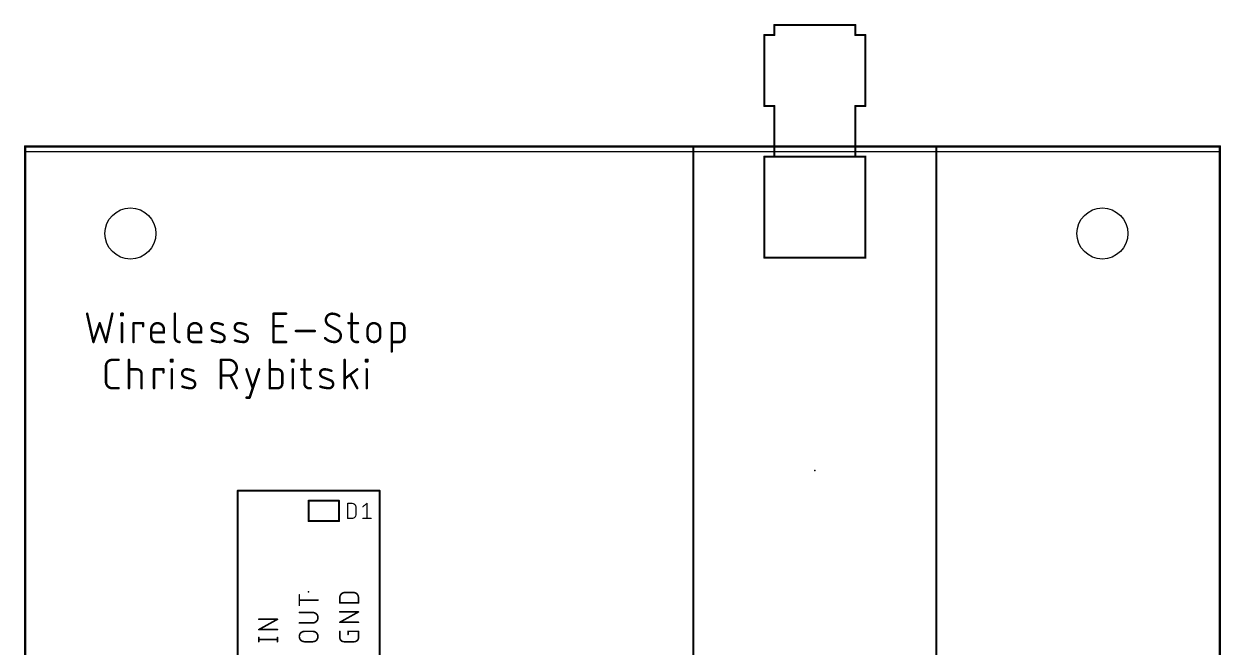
# Model space of a CAD drawing. Extents: x 0.6 to 3.55, y 0 to 3.95.
# Drawn here: x 0.597 to 3.553, y 2.414 to 3.953 of the extents above; entities that cross this region are included whole.
import ezdxf

# ---------------------------------------------------------------- set-up
doc = ezdxf.new("R2010")
doc.units = 0
for name, color, linetype in [('1', 12, 'CONTINUOUS'), ('20', 31, 'CONTINUOUS'), ('21', 253, 'CONTINUOUS'), ('23', 53, 'CONTINUOUS')]:
    doc.layers.add(name, color=color, linetype=linetype)

msp = doc.modelspace()

# ---------------------------------------------------------------- linework, layer by layer
at = {"layer": '1', "const_width": 0.006}
for points in [[(0.6, 3.65), (0.6, 0)], [(3.55, 3.65), (0.6, 3.65)], [(3.55, 0), (3.55, 3.65)]]:
    msp.add_lwpolyline(points, dxfattribs=at)
at = {"layer": '1', "const_width": 0.003}
for points in [[(0.6015, 3.65, 1), (0.5985, 3.65)], [(0.6, 3.6515, 1), (0.6, 3.6485)], [(3.5515, 3.65, 1), (3.5485, 3.65)], [(3.55, 3.6485, 1), (3.55, 3.6515)]]:
    msp.add_lwpolyline(points, format="xyb", dxfattribs=at)
at = {"layer": '20'}
for p, q in [((3.549213, 3.637008), (0.6, 3.637008)), ((0.6, 3.637008), (0.6, 0)), ((3.549213, 0), (3.549213, 3.637008))]:
    msp.add_line(p, q, dxfattribs=at)
for centre in [(0.86, 3.435), (3.26, 3.435)]:
    msp.add_circle(centre, 0.062992, dxfattribs=at)
at = {"layer": '21'}
for points, const_width in [([(2.45, 3.925), (2.45, 3.95)], 0.005), ([(2.45, 3.95), (2.65, 3.95)], 0.005), ([(2.65, 3.95), (2.65, 3.925)], 0.005), ([(2.425, 3.75), (2.425, 3.925)], 0.005), ([(2.425, 3.925), (2.45, 3.925)], 0.005), ([(2.65, 3.925), (2.675, 3.925)], 0.005), ([(2.675, 3.925), (2.675, 3.75)], 0.005), ([(2.45, 3.75), (2.425, 3.75)], 0.005), ([(2.45, 3.65), (2.45, 3.75)], 0.005), ([(2.65, 3.65), (2.65, 3.75)], 0.005), ([(2.675, 3.75), (2.65, 3.75)], 0.005), ([(2.25, 2.05), (2.25, 3.65)], 0.005), ([(2.25, 3.65), (2.45, 3.65)], 0.005), ([(2.45, 3.625), (2.45, 3.65)], 0.005), ([(2.65, 3.625), (2.65, 3.65)], 0.005), ([(2.85, 3.65), (2.65, 3.65)], 0.005), ([(2.85, 3.65), (2.85, 2.05)], 0.005), ([(2.425, 3.375), (2.425, 3.625)], 0.005), ([(2.425, 3.625), (2.45, 3.625)], 0.005), ([(2.45, 3.625), (2.65, 3.625)], 0.005), ([(2.65, 3.625), (2.675, 3.625)], 0.005), ([(2.675, 3.625), (2.675, 3.375)], 0.005), ([(2.675, 3.375), (2.425, 3.375)], 0.005), ([(0.753, 3.237), (0.768555, 3.167)], 0.006), ([(0.799667, 3.167), (0.815222, 3.237)], 0.006), ([(0.837122, 3.233111), (0.837122, 3.237)], 0.006), ([(0.837122, 3.237), (0.841011, 3.237)], 0.006), ([(0.841011, 3.233111), (0.837122, 3.233111)], 0.006), ([(0.841011, 3.237), (0.841011, 3.233111)], 0.006), ([(0.969756, 3.237), (0.969756, 3.178667)], 0.006), ([(1.213217, 3.167), (1.213217, 3.237)], 0.006), ([(1.213217, 3.237), (1.244328, 3.237)], 0.006), ([(1.406285, 3.237), (1.406285, 3.178667)], 0.006), ([(0.768555, 3.167), (0.784111, 3.213667)], 0.006), ([(0.784111, 3.213667), (0.799667, 3.167)], 0.006), ([(0.839067, 3.167), (0.839067, 3.213667)], 0.006), ([(0.867792, 3.167), (0.867792, 3.213667)], 0.006), ([(0.867792, 3.213667), (0.891125, 3.213667)], 0.006), ([(0.891125, 3.213667), (0.891125, 3.205889)], 0.006), ([(0.91144, 3.178667), (0.91144, 3.198111)], 0.006), ([(0.942551, 3.190333), (0.91144, 3.190333)], 0.006), ([(0.942551, 3.198111), (0.942551, 3.190333)], 0.006), ([(1.003765, 3.178667), (1.003765, 3.198111)], 0.006), ([(1.034876, 3.190333), (1.003765, 3.190333)], 0.006), ([(1.034876, 3.198111), (1.034876, 3.190333)], 0.006), ([(1.086196, 3.186444), (1.066752, 3.194222)], 0.006), ([(1.14335, 3.186444), (1.123906, 3.194222)], 0.006), ([(1.213217, 3.205889), (1.23655, 3.205889)], 0.006), ([(1.268567, 3.194222), (1.315233, 3.194222)], 0.006), ([(1.371711, 3.196167), (1.350323, 3.207833)], 0.006), ([(1.398507, 3.213667), (1.421841, 3.213667)], 0.006), ([(1.445607, 3.182555), (1.445607, 3.198111)], 0.006), ([(1.476718, 3.198111), (1.476718, 3.182555)], 0.006), ([(1.505228, 3.143667), (1.505228, 3.213667)], 0.006), ([(1.505228, 3.213667), (1.524673, 3.213667)], 0.006), ([(1.53634, 3.202), (1.53634, 3.178667)], 0.006), ([(0.942551, 3.167), (0.923106, 3.167)], 0.006), ([(1.034876, 3.167), (1.015431, 3.167)], 0.006), ([(1.244328, 3.167), (1.213217, 3.167)], 0.006), ([(1.417952, 3.167), (1.421841, 3.167)], 0.006), ([(1.524673, 3.167), (1.505228, 3.167)], 0.006), ([(0.799529, 3.068555), (0.799529, 3.107444)], 0.006), ([(0.815085, 3.123), (0.83064, 3.123)], 0.006), ([(0.856317, 3.053), (0.856317, 3.123)], 0.006), ([(0.960055, 3.119111), (0.960055, 3.123)], 0.006), ([(0.960055, 3.123), (0.963944, 3.123)], 0.006), ([(0.963944, 3.119111), (0.960055, 3.119111)], 0.006), ([(0.963944, 3.123), (0.963944, 3.119111)], 0.006), ([(1.083577, 3.053), (1.083577, 3.123)], 0.006), ([(1.083577, 3.123), (1.103022, 3.123)], 0.006), ([(1.203905, 3.123), (1.203905, 3.053)], 0.006), ([(1.259013, 3.119111), (1.259013, 3.123)], 0.006), ([(1.259013, 3.123), (1.262902, 3.123)], 0.006), ([(1.262902, 3.119111), (1.259013, 3.119111)], 0.006), ([(1.262902, 3.123), (1.262902, 3.119111)], 0.006), ([(1.289612, 3.123), (1.289612, 3.064667)], 0.006), ([(1.388906, 3.053), (1.388906, 3.123)], 0.006), ([(1.441465, 3.119111), (1.441465, 3.123)], 0.006), ([(1.441465, 3.123), (1.445354, 3.123)], 0.006), ([(1.445354, 3.119111), (1.441465, 3.119111)], 0.006), ([(1.445354, 3.123), (1.445354, 3.119111)], 0.006), ([(0.856317, 3.099667), (0.875761, 3.099667)], 0.006), ([(0.887428, 3.088), (0.887428, 3.053)], 0.006), ([(0.918183, 3.053), (0.918183, 3.099667)], 0.006), ([(0.918183, 3.099667), (0.941517, 3.099667)], 0.006), ([(0.941517, 3.099667), (0.941517, 3.091889)], 0.006), ([(0.961999, 3.053), (0.961999, 3.099667)], 0.006), ([(1.013487, 3.072444), (0.994043, 3.080222)], 0.006), ([(1.103022, 3.084111), (1.083577, 3.084111)], 0.006), ([(1.122466, 3.053), (1.106911, 3.084111)], 0.006), ([(1.146482, 3.099667), (1.162037, 3.053)], 0.006), ([(1.154259, 3.029667), (1.177593, 3.099667)], 0.006), ([(1.223349, 3.099667), (1.203905, 3.099667)], 0.006), ([(1.235016, 3.064667), (1.235016, 3.088)], 0.006), ([(1.260957, 3.053), (1.260957, 3.099667)], 0.006), ([(1.281834, 3.099667), (1.305167, 3.099667)], 0.006), ([(1.354212, 3.072444), (1.334767, 3.080222)], 0.006), ([(1.420018, 3.099667), (1.388906, 3.076333)], 0.006), ([(1.420018, 3.053), (1.402518, 3.086055)], 0.006), ([(1.443409, 3.053), (1.443409, 3.099667)], 0.006), ([(0.83064, 3.053), (0.815085, 3.053)], 0.006), ([(1.203905, 3.053), (1.223349, 3.053)], 0.006), ([(1.301278, 3.053), (1.305167, 3.053)], 0.006), ([(1.146482, 3.029667), (1.154259, 3.029667)], 0.006), ([(1.475, 2.8), (1.125, 2.8)], 0.005), ([(1.125, 2.8), (1.125, 2.3)], 0.005), ([(1.475, 2.3), (1.475, 2.8)], 0.005), ([(1.3, 2.775), (1.375, 2.775)], 0.005), ([(1.3, 2.725), (1.3, 2.775)], 0.005), ([(1.375, 2.775), (1.375, 2.725)], 0.005), ([(1.3965, 2.7315), (1.3965, 2.7685)], 0.003), ([(1.3965, 2.7685), (1.406778, 2.7685)], 0.003), ([(1.417055, 2.758222), (1.417055, 2.741778)], 0.003), ([(1.4337, 2.760278), (1.443978, 2.7685)], 0.003), ([(1.443978, 2.7685), (1.443978, 2.7315)], 0.003), ([(1.375, 2.725), (1.3, 2.725)], 0.005), ([(1.406778, 2.7315), (1.3965, 2.7315)], 0.003), ([(1.4337, 2.7315), (1.454255, 2.7315)], 0.003), ([(1.277, 2.517), (1.277, 2.542555)], 0.004), ([(1.389778, 2.548555), (1.410222, 2.548555)], 0.004), ([(1.323, 2.529777), (1.277, 2.529777)], 0.004), ([(1.377, 2.523), (1.377, 2.535777)], 0.004), ([(1.423, 2.523), (1.377, 2.523)], 0.004), ([(1.423, 2.535777), (1.423, 2.523)], 0.004), ([(1.177, 2.456833), (1.223, 2.482389)], 0.004), ([(1.223, 2.482389), (1.177, 2.482389)], 0.004), ([(1.310222, 2.499055), (1.277, 2.499055)], 0.004), ([(1.377, 2.475), (1.423, 2.500555)], 0.004), ([(1.423, 2.500555), (1.377, 2.500555)], 0.004), ([(1.223, 2.456833), (1.177, 2.456833)], 0.004), ([(1.277, 2.4735), (1.310222, 2.4735)], 0.004), ([(1.289778, 2.452555), (1.310222, 2.452555)], 0.004), ([(1.423, 2.475), (1.377, 2.475)], 0.004), ([(1.377, 2.437222), (1.377, 2.452555)], 0.004), ([(1.397445, 2.444889), (1.397445, 2.452555)], 0.004), ([(1.397445, 2.452555), (1.423, 2.452555)], 0.004), ([(1.423, 2.452555), (1.423, 2.437222)], 0.004), ([(1.177, 2.427), (1.177, 2.437222)], 0.004), ([(1.177, 2.432111), (1.223, 2.432111)], 0.004), ([(1.223, 2.427), (1.223, 2.437222)], 0.004), ([(1.310222, 2.427), (1.289778, 2.427)], 0.004), ([(1.412778, 2.427), (1.387222, 2.427)], 0.004)]:
    msp.add_lwpolyline(points, dxfattribs=dict(at, const_width=const_width))
for points, const_width in [([(2.45125, 3.95, 1), (2.44875, 3.95)], 0.0025), ([(2.45, 3.95125, 1), (2.45, 3.94875)], 0.0025), ([(2.65125, 3.95, 1), (2.64875, 3.95)], 0.0025), ([(2.65, 3.94875, 1), (2.65, 3.95125)], 0.0025), ([(2.42625, 3.925, 1), (2.42375, 3.925)], 0.0025), ([(2.425, 3.92625, 1), (2.425, 3.92375)], 0.0025), ([(2.44875, 3.925, 1), (2.45125, 3.925)], 0.0025), ([(2.45, 3.92375, 1), (2.45, 3.92625)], 0.0025), ([(2.65, 3.92625, 1), (2.65, 3.92375)], 0.0025), ([(2.64875, 3.925, 1), (2.65125, 3.925)], 0.0025), ([(2.67625, 3.925, 1), (2.67375, 3.925)], 0.0025), ([(2.675, 3.92375, 1), (2.675, 3.92625)], 0.0025), ([(2.425, 3.75125, 1), (2.425, 3.74875)], 0.0025), ([(2.42375, 3.75, 1), (2.42625, 3.75)], 0.0025), ([(2.45125, 3.75, 1), (2.44875, 3.75)], 0.0025), ([(2.45, 3.74875, 1), (2.45, 3.75125)], 0.0025), ([(2.65125, 3.75, 1), (2.64875, 3.75)], 0.0025), ([(2.65, 3.75125, 1), (2.65, 3.74875)], 0.0025), ([(2.67375, 3.75, 1), (2.67625, 3.75)], 0.0025), ([(2.675, 3.74875, 1), (2.675, 3.75125)], 0.0025), ([(2.25125, 3.65, 1), (2.24875, 3.65)], 0.0025), ([(2.25, 3.65125, 1), (2.25, 3.64875)], 0.0025), ([(2.45125, 3.65, 1), (2.44875, 3.65)], 0.0025), ([(2.44875, 3.65, 1), (2.45125, 3.65)], 0.0025), ([(2.45, 3.64875, 1), (2.45, 3.65125)], 0.0025), ([(2.65125, 3.65, 1), (2.64875, 3.65)], 0.0025), ([(2.65, 3.65125, 1), (2.65, 3.64875)], 0.0025), ([(2.64875, 3.65, 1), (2.65125, 3.65)], 0.0025), ([(2.85125, 3.65, 1), (2.84875, 3.65)], 0.0025), ([(2.85, 3.64875, 1), (2.85, 3.65125)], 0.0025), ([(2.42625, 3.625, 1), (2.42375, 3.625)], 0.0025), ([(2.425, 3.62625, 1), (2.425, 3.62375)], 0.0025), ([(2.45, 3.62625, 1), (2.45, 3.62375)], 0.0025), ([(2.44875, 3.625, 1), (2.45125, 3.625)], 0.0025), ([(2.45, 3.62375, 1), (2.45, 3.62625)], 0.0025), ([(2.65, 3.62625, 1), (2.65, 3.62375)], 0.0025), ([(2.64875, 3.625, 1), (2.65125, 3.625)], 0.0025), ([(2.65, 3.62375, 1), (2.65, 3.62625)], 0.0025), ([(2.67625, 3.625, 1), (2.67375, 3.625)], 0.0025), ([(2.675, 3.62375, 1), (2.675, 3.62625)], 0.0025), ([(2.425, 3.37625, 1), (2.425, 3.37375)], 0.0025), ([(2.42375, 3.375, 1), (2.42625, 3.375)], 0.0025), ([(2.67375, 3.375, 1), (2.67625, 3.375)], 0.0025), ([(2.675, 3.37375, 1), (2.675, 3.37625)], 0.0025), ([(0.754464, 3.237325, 1), (0.751536, 3.236675)], 0.003), ([(0.816686, 3.236675, 1), (0.813758, 3.237325)], 0.003), ([(0.838622, 3.237, 1), (0.835622, 3.237)], 0.003), ([(0.837122, 3.2385, 1), (0.837122, 3.2355)], 0.003), ([(0.837122, 3.234611, 1), (0.837122, 3.231611)], 0.003), ([(0.835622, 3.233111, 1), (0.838622, 3.233111)], 0.003), ([(0.842511, 3.237, 1), (0.839511, 3.237)], 0.003), ([(0.839511, 3.233111, 1), (0.842511, 3.233111)], 0.003), ([(0.841011, 3.2355, 1), (0.841011, 3.2385)], 0.003), ([(0.841011, 3.231611, 1), (0.841011, 3.234611)], 0.003), ([(0.971256, 3.237, 1), (0.968256, 3.237)], 0.003), ([(1.214717, 3.237, 1), (1.211717, 3.237)], 0.003), ([(1.213217, 3.2385, 1), (1.213217, 3.2355)], 0.003), ([(1.244328, 3.2355, 1), (1.244328, 3.2385)], 0.003), ([(1.3581, 3.237, 0.414214), (1.342545, 3.221444)], 0.006), ([(1.342545, 3.221444, 0.265563), (1.350323, 3.207833)], 0.006), ([(1.344045, 3.221444, 1), (1.341045, 3.221444)], 0.003), ([(1.341045, 3.221444, 1), (1.344045, 3.221444)], 0.003), ([(1.3756, 3.231167, 0.16228), (1.3581, 3.237)], 0.006), ([(1.3581, 3.2385, 1), (1.3581, 3.2355)], 0.003), ([(1.3581, 3.2355, 1), (1.3581, 3.2385)], 0.003), ([(1.3747, 3.229967, 1), (1.3765, 3.232367)], 0.003), ([(1.407785, 3.237, 1), (1.404785, 3.237)], 0.003), ([(0.785534, 3.214141, 1), (0.782688, 3.213192)], 0.003), ([(0.785534, 3.213192, 1), (0.782688, 3.214141)], 0.003), ([(0.840567, 3.213667, 1), (0.837567, 3.213667)], 0.003), ([(0.869292, 3.213667, 1), (0.866292, 3.213667)], 0.003), ([(0.867792, 3.215167, 1), (0.867792, 3.212167)], 0.003), ([(0.892625, 3.213667, 1), (0.889625, 3.213667)], 0.003), ([(0.889625, 3.205889, 1), (0.892625, 3.205889)], 0.003), ([(0.891125, 3.212167, 1), (0.891125, 3.215167)], 0.003), ([(0.942551, 3.198111, 1), (0.91144, 3.198111)], 0.006), ([(0.91294, 3.198111, 1), (0.90994, 3.198111)], 0.003), ([(0.90994, 3.198111, 1), (0.91294, 3.198111)], 0.003), ([(0.91144, 3.191833, 1), (0.91144, 3.188833)], 0.003), ([(0.944051, 3.198111, 1), (0.941051, 3.198111)], 0.003), ([(0.941051, 3.198111, 1), (0.944051, 3.198111)], 0.003), ([(0.942551, 3.188833, 1), (0.942551, 3.191833)], 0.003), ([(1.034876, 3.198111, 1), (1.003765, 3.198111)], 0.006), ([(1.005265, 3.198111, 1), (1.002265, 3.198111)], 0.003), ([(1.002265, 3.198111, 1), (1.005265, 3.198111)], 0.003), ([(1.003765, 3.191833, 1), (1.003765, 3.188833)], 0.003), ([(1.036376, 3.198111, 1), (1.033376, 3.198111)], 0.003), ([(1.033376, 3.198111, 1), (1.036376, 3.198111)], 0.003), ([(1.034876, 3.188833, 1), (1.034876, 3.191833)], 0.003), ([(1.070641, 3.213666, 0.831819), (1.066752, 3.194222)], 0.006), ([(1.067309, 3.195615, 1), (1.066195, 3.192829)], 0.003), ([(1.066195, 3.192829, 1), (1.067309, 3.195615)], 0.003), ([(1.088141, 3.209778, 0.102548), (1.070641, 3.213667)], 0.006), ([(1.070662, 3.215166, 1), (1.070619, 3.212167)], 0.003), ([(1.070619, 3.212167, 1), (1.070662, 3.215166)], 0.003), ([(1.087525, 3.20841, 1), (1.088757, 3.211145)], 0.003), ([(1.127795, 3.213666, 0.831819), (1.123906, 3.194222)], 0.006), ([(1.124463, 3.195615, 1), (1.123349, 3.192829)], 0.003), ([(1.123349, 3.192829, 1), (1.124463, 3.195615)], 0.003), ([(1.145295, 3.209778, 0.102548), (1.127795, 3.213667)], 0.006), ([(1.127816, 3.215166, 1), (1.127773, 3.212167)], 0.003), ([(1.127773, 3.212167, 1), (1.127816, 3.215166)], 0.003), ([(1.144679, 3.20841, 1), (1.14591, 3.211145)], 0.003), ([(1.213217, 3.207389, 1), (1.213217, 3.204389)], 0.003), ([(1.23655, 3.204389, 1), (1.23655, 3.207389)], 0.003), ([(1.268567, 3.195722, 1), (1.268567, 3.192722)], 0.003), ([(1.315233, 3.192722, 1), (1.315233, 3.195722)], 0.003), ([(1.351041, 3.20915, 1), (1.349604, 3.206516)], 0.003), ([(1.349561, 3.206541, 1), (1.351084, 3.209125)], 0.003), ([(1.379489, 3.182555, 0.265563), (1.371711, 3.196167)], 0.006), ([(1.372473, 3.197459, 1), (1.37095, 3.194874)], 0.003), ([(1.370993, 3.19485, 1), (1.37243, 3.197483)], 0.003), ([(1.398507, 3.215167, 1), (1.398507, 3.212167)], 0.003), ([(1.421841, 3.212167, 1), (1.421841, 3.215167)], 0.003), ([(1.476718, 3.198111, 1), (1.445607, 3.198111)], 0.006), ([(1.447107, 3.198111, 1), (1.444107, 3.198111)], 0.003), ([(1.444107, 3.198111, 1), (1.447107, 3.198111)], 0.003), ([(1.478218, 3.198111, 1), (1.475218, 3.198111)], 0.003), ([(1.475218, 3.198111, 1), (1.478218, 3.198111)], 0.003), ([(1.506728, 3.213667, 1), (1.503728, 3.213667)], 0.003), ([(1.505228, 3.215167, 1), (1.505228, 3.212167)], 0.003), ([(1.53634, 3.202, 0.41421), (1.524673, 3.213667)], 0.006), ([(1.524673, 3.215167, 1), (1.524673, 3.212167)], 0.003), ([(1.524673, 3.212167, 1), (1.524673, 3.215167)], 0.003), ([(1.53784, 3.202, 1), (1.53484, 3.202)], 0.003), ([(1.53484, 3.202, 1), (1.53784, 3.202)], 0.003), ([(0.767132, 3.167474, 1), (0.769979, 3.166526)], 0.003), ([(0.767091, 3.166675, 1), (0.77002, 3.167325)], 0.003), ([(0.798202, 3.167325, 1), (0.801131, 3.166675)], 0.003), ([(0.798244, 3.166526, 1), (0.80109, 3.167474)], 0.003), ([(0.837567, 3.167, 1), (0.840567, 3.167)], 0.003), ([(0.866292, 3.167, 1), (0.869292, 3.167)], 0.003), ([(0.91144, 3.178667, 0.414214), (0.923106, 3.167)], 0.006), ([(0.91294, 3.178667, 1), (0.90994, 3.178667)], 0.003), ([(0.90994, 3.178667, 1), (0.91294, 3.178667)], 0.003), ([(0.923106, 3.1685, 1), (0.923106, 3.1655)], 0.003), ([(0.923106, 3.1655, 1), (0.923106, 3.1685)], 0.003), ([(0.941051, 3.190333, 1), (0.944051, 3.190333)], 0.003), ([(0.942551, 3.1655, 1), (0.942551, 3.1685)], 0.003), ([(0.969756, 3.178667, 0.414214), (0.981422, 3.167)], 0.006), ([(0.971256, 3.178667, 1), (0.968256, 3.178667)], 0.003), ([(0.968256, 3.178667, 1), (0.971256, 3.178667)], 0.003), ([(0.981422, 3.1655, 1), (0.981422, 3.1685)], 0.003), ([(1.003765, 3.178667, 0.414214), (1.015431, 3.167)], 0.006), ([(1.005265, 3.178667, 1), (1.002265, 3.178667)], 0.003), ([(1.002265, 3.178667, 1), (1.005265, 3.178667)], 0.003), ([(1.015431, 3.1685, 1), (1.015431, 3.1655)], 0.003), ([(1.015431, 3.1655, 1), (1.015431, 3.1685)], 0.003), ([(1.033376, 3.190333, 1), (1.036376, 3.190333)], 0.003), ([(1.034876, 3.1655, 1), (1.034876, 3.1685)], 0.003), ([(1.060919, 3.170889, 0.082969), (1.082307, 3.167)], 0.006), ([(1.061426, 3.1723, 1), (1.060411, 3.169477)], 0.003), ([(1.082307, 3.167, 0.831819), (1.086196, 3.186444)], 0.006), ([(1.082329, 3.1685, 1), (1.082286, 3.1655)], 0.003), ([(1.082286, 3.1655, 1), (1.082329, 3.1685)], 0.003), ([(1.086753, 3.187837, 1), (1.085639, 3.185052)], 0.003), ([(1.085639, 3.185052, 1), (1.086753, 3.187837)], 0.003), ([(1.118072, 3.170889, 0.082969), (1.139461, 3.167)], 0.006), ([(1.11858, 3.1723, 1), (1.117564, 3.169477)], 0.003), ([(1.139461, 3.167, 0.831819), (1.14335, 3.186444)], 0.006), ([(1.139483, 3.1685, 1), (1.13944, 3.1655)], 0.003), ([(1.13944, 3.1655, 1), (1.139483, 3.1685)], 0.003), ([(1.143907, 3.187837, 1), (1.142793, 3.185052)], 0.003), ([(1.142793, 3.185052, 1), (1.143907, 3.187837)], 0.003), ([(1.213217, 3.1685, 1), (1.213217, 3.1655)], 0.003), ([(1.211717, 3.167, 1), (1.214717, 3.167)], 0.003), ([(1.244328, 3.1655, 1), (1.244328, 3.1685)], 0.003), ([(1.3406, 3.176722, 0.200003), (1.363934, 3.167)], 0.006), ([(1.341665, 3.177778, 1), (1.339535, 3.175666)], 0.003), ([(1.363934, 3.167, 0.414211), (1.379489, 3.182555)], 0.006), ([(1.363934, 3.1685, 1), (1.363934, 3.1655)], 0.003), ([(1.363934, 3.1655, 1), (1.363934, 3.1685)], 0.003), ([(1.380989, 3.182555, 1), (1.377989, 3.182555)], 0.003), ([(1.377989, 3.182555, 1), (1.380989, 3.182555)], 0.003), ([(1.406285, 3.178667, 0.414217), (1.417952, 3.167)], 0.006), ([(1.407785, 3.178667, 1), (1.404785, 3.178667)], 0.003), ([(1.404785, 3.178667, 1), (1.407785, 3.178667)], 0.003), ([(1.417952, 3.1685, 1), (1.417952, 3.1655)], 0.003), ([(1.417952, 3.1655, 1), (1.417952, 3.1685)], 0.003), ([(1.421841, 3.1655, 1), (1.421841, 3.1685)], 0.003), ([(1.445607, 3.182555, 1), (1.476718, 3.182555)], 0.006), ([(1.447107, 3.182555, 1), (1.444107, 3.182555)], 0.003), ([(1.444107, 3.182555, 1), (1.447107, 3.182555)], 0.003), ([(1.478218, 3.182555, 1), (1.475218, 3.182555)], 0.003), ([(1.475218, 3.182555, 1), (1.478218, 3.182555)], 0.003), ([(1.505228, 3.1685, 1), (1.505228, 3.1655)], 0.003), ([(1.524673, 3.167, 0.414214), (1.53634, 3.178667)], 0.006), ([(1.524673, 3.1685, 1), (1.524673, 3.1655)], 0.003), ([(1.524673, 3.1655, 1), (1.524673, 3.1685)], 0.003), ([(1.53784, 3.178667, 1), (1.53484, 3.178667)], 0.003), ([(1.53484, 3.178667, 1), (1.53784, 3.178667)], 0.003), ([(1.503728, 3.143667, 1), (1.506728, 3.143667)], 0.003), ([(0.815085, 3.123, 0.414211), (0.799529, 3.107444)], 0.006), ([(0.801029, 3.107444, 1), (0.798029, 3.107444)], 0.003), ([(0.798029, 3.107444, 1), (0.801029, 3.107444)], 0.003), ([(0.815085, 3.1245, 1), (0.815085, 3.1215)], 0.003), ([(0.815085, 3.1215, 1), (0.815085, 3.1245)], 0.003), ([(0.83064, 3.1215, 1), (0.83064, 3.1245)], 0.003), ([(0.857817, 3.123, 1), (0.854817, 3.123)], 0.003), ([(0.961555, 3.123, 1), (0.958555, 3.123)], 0.003), ([(0.960055, 3.1245, 1), (0.960055, 3.1215)], 0.003), ([(0.960055, 3.120611, 1), (0.960055, 3.117611)], 0.003), ([(0.958555, 3.119111, 1), (0.961555, 3.119111)], 0.003), ([(0.965444, 3.123, 1), (0.962444, 3.123)], 0.003), ([(0.962444, 3.119111, 1), (0.965444, 3.119111)], 0.003), ([(0.963944, 3.1215, 1), (0.963944, 3.1245)], 0.003), ([(0.963944, 3.117611, 1), (0.963944, 3.120611)], 0.003), ([(1.085077, 3.123, 1), (1.082077, 3.123)], 0.003), ([(1.083577, 3.1245, 1), (1.083577, 3.1215)], 0.003), ([(1.103022, 3.084111, 1), (1.103022, 3.123)], 0.006), ([(1.103022, 3.1245, 1), (1.103022, 3.1215)], 0.003), ([(1.103022, 3.1215, 1), (1.103022, 3.1245)], 0.003), ([(1.205405, 3.123, 1), (1.202405, 3.123)], 0.003), ([(1.260513, 3.123, 1), (1.257513, 3.123)], 0.003), ([(1.259013, 3.1245, 1), (1.259013, 3.1215)], 0.003), ([(1.259013, 3.120611, 1), (1.259013, 3.117611)], 0.003), ([(1.257513, 3.119111, 1), (1.260513, 3.119111)], 0.003), ([(1.264402, 3.123, 1), (1.261402, 3.123)], 0.003), ([(1.261402, 3.119111, 1), (1.264402, 3.119111)], 0.003), ([(1.262902, 3.1215, 1), (1.262902, 3.1245)], 0.003), ([(1.262902, 3.117611, 1), (1.262902, 3.120611)], 0.003), ([(1.291112, 3.123, 1), (1.288112, 3.123)], 0.003), ([(1.390406, 3.123, 1), (1.387406, 3.123)], 0.003), ([(1.442965, 3.123, 1), (1.439965, 3.123)], 0.003), ([(1.441465, 3.1245, 1), (1.441465, 3.1215)], 0.003), ([(1.441465, 3.120611, 1), (1.441465, 3.117611)], 0.003), ([(1.439965, 3.119111, 1), (1.442965, 3.119111)], 0.003), ([(1.446854, 3.123, 1), (1.443854, 3.123)], 0.003), ([(1.443854, 3.119111, 1), (1.446854, 3.119111)], 0.003), ([(1.445354, 3.1215, 1), (1.445354, 3.1245)], 0.003), ([(1.445354, 3.117611, 1), (1.445354, 3.120611)], 0.003), ([(0.856317, 3.101167, 1), (0.856317, 3.098167)], 0.003), ([(0.887428, 3.088, 0.41421), (0.875761, 3.099667)], 0.006), ([(0.875761, 3.101167, 1), (0.875761, 3.098167)], 0.003), ([(0.875761, 3.098167, 1), (0.875761, 3.101167)], 0.003), ([(0.888928, 3.088, 1), (0.885928, 3.088)], 0.003), ([(0.885928, 3.088, 1), (0.888928, 3.088)], 0.003), ([(0.919683, 3.099667, 1), (0.916683, 3.099667)], 0.003), ([(0.918183, 3.101167, 1), (0.918183, 3.098167)], 0.003), ([(0.943017, 3.099667, 1), (0.940017, 3.099667)], 0.003), ([(0.940017, 3.091889, 1), (0.943017, 3.091889)], 0.003), ([(0.941517, 3.098167, 1), (0.941517, 3.101167)], 0.003), ([(0.963499, 3.099667, 1), (0.960499, 3.099667)], 0.003), ([(0.997932, 3.099666, 0.831819), (0.994043, 3.080222)], 0.006), ([(0.9946, 3.081615, 1), (0.993486, 3.078829)], 0.003), ([(0.993486, 3.078829, 1), (0.9946, 3.081615)], 0.003), ([(1.015432, 3.095778, 0.102548), (0.997932, 3.099667)], 0.006), ([(0.997953, 3.101166, 1), (0.99791, 3.098167)], 0.003), ([(0.99791, 3.098167, 1), (0.997953, 3.101166)], 0.003), ([(1.009599, 3.053, 0.831819), (1.013487, 3.072444)], 0.006), ([(1.014045, 3.073837, 1), (1.01293, 3.071052)], 0.003), ([(1.01293, 3.071052, 1), (1.014045, 3.073837)], 0.003), ([(1.014816, 3.09441, 1), (1.016048, 3.097145)], 0.003), ([(1.083577, 3.085611, 1), (1.083577, 3.082611)], 0.003), ([(1.103022, 3.085611, 1), (1.103022, 3.082611)], 0.003), ([(1.103022, 3.082611, 1), (1.103022, 3.085611)], 0.003), ([(1.108252, 3.084782, 1), (1.105569, 3.08344)], 0.003), ([(1.147905, 3.100141, 1), (1.145059, 3.099192)], 0.003), ([(1.179016, 3.099192, 1), (1.17617, 3.100141)], 0.003), ([(1.203905, 3.101167, 1), (1.203905, 3.098167)], 0.003), ([(1.235016, 3.088, 0.414214), (1.223349, 3.099667)], 0.006), ([(1.223349, 3.101167, 1), (1.223349, 3.098167)], 0.003), ([(1.223349, 3.098167, 1), (1.223349, 3.101167)], 0.003), ([(1.236516, 3.088, 1), (1.233516, 3.088)], 0.003), ([(1.233516, 3.088, 1), (1.236516, 3.088)], 0.003), ([(1.262457, 3.099667, 1), (1.259457, 3.099667)], 0.003), ([(1.281834, 3.101167, 1), (1.281834, 3.098167)], 0.003), ([(1.305167, 3.098167, 1), (1.305167, 3.101167)], 0.003), ([(1.338656, 3.099666, 0.831819), (1.334767, 3.080222)], 0.006), ([(1.335324, 3.081615, 1), (1.33421, 3.078829)], 0.003), ([(1.33421, 3.078829, 1), (1.335324, 3.081615)], 0.003), ([(1.356156, 3.095778, 0.102548), (1.338656, 3.099667)], 0.006), ([(1.338677, 3.101166, 1), (1.338635, 3.098167)], 0.003), ([(1.338635, 3.098167, 1), (1.338677, 3.101166)], 0.003), ([(1.350323, 3.053, 0.831819), (1.354212, 3.072444)], 0.006), ([(1.354769, 3.073837, 1), (1.353655, 3.071052)], 0.003), ([(1.353655, 3.071052, 1), (1.354769, 3.073837)], 0.003), ([(1.35554, 3.09441, 1), (1.356772, 3.097145)], 0.003), ([(1.388006, 3.077533, 1), (1.389806, 3.075133)], 0.003), ([(1.403843, 3.086757, 1), (1.401192, 3.085354)], 0.003), ([(1.420918, 3.098467, 1), (1.419118, 3.100867)], 0.003), ([(1.444909, 3.099667, 1), (1.441909, 3.099667)], 0.003), ([(0.799529, 3.068555, 0.414214), (0.815085, 3.053)], 0.006), ([(0.801029, 3.068555, 1), (0.798029, 3.068555)], 0.003), ([(0.798029, 3.068555, 1), (0.801029, 3.068555)], 0.003), ([(0.815085, 3.0545, 1), (0.815085, 3.0515)], 0.003), ([(0.815085, 3.0515, 1), (0.815085, 3.0545)], 0.003), ([(0.83064, 3.0515, 1), (0.83064, 3.0545)], 0.003), ([(0.854817, 3.053, 1), (0.857817, 3.053)], 0.003), ([(0.885928, 3.053, 1), (0.888928, 3.053)], 0.003), ([(0.916683, 3.053, 1), (0.919683, 3.053)], 0.003), ([(0.960499, 3.053, 1), (0.963499, 3.053)], 0.003), ([(0.98821, 3.056889, 0.082969), (1.009599, 3.053)], 0.006), ([(0.988718, 3.0583, 1), (0.987702, 3.055477)], 0.003), ([(1.00962, 3.0545, 1), (1.009577, 3.0515)], 0.003), ([(1.009577, 3.0515, 1), (1.00962, 3.0545)], 0.003), ([(1.082077, 3.053, 1), (1.085077, 3.053)], 0.003), ([(1.121125, 3.052329, 1), (1.123808, 3.053671)], 0.003), ([(1.160614, 3.052526, 1), (1.16346, 3.053474)], 0.003), ([(1.203905, 3.0545, 1), (1.203905, 3.0515)], 0.003), ([(1.202405, 3.053, 1), (1.205405, 3.053)], 0.003), ([(1.223349, 3.053, 0.41421), (1.235016, 3.064667)], 0.006), ([(1.223349, 3.0545, 1), (1.223349, 3.0515)], 0.003), ([(1.223349, 3.0515, 1), (1.223349, 3.0545)], 0.003), ([(1.236516, 3.064667, 1), (1.233516, 3.064667)], 0.003), ([(1.233516, 3.064667, 1), (1.236516, 3.064667)], 0.003), ([(1.259457, 3.053, 1), (1.262457, 3.053)], 0.003), ([(1.289612, 3.064667, 0.414217), (1.301278, 3.053)], 0.006), ([(1.291112, 3.064667, 1), (1.288112, 3.064667)], 0.003), ([(1.288112, 3.064667, 1), (1.291112, 3.064667)], 0.003), ([(1.301278, 3.0545, 1), (1.301278, 3.0515)], 0.003), ([(1.301278, 3.0515, 1), (1.301278, 3.0545)], 0.003), ([(1.305167, 3.0515, 1), (1.305167, 3.0545)], 0.003), ([(1.328934, 3.056889, 0.082969), (1.350323, 3.053)], 0.006), ([(1.329442, 3.0583, 1), (1.328426, 3.055477)], 0.003), ([(1.350344, 3.0545, 1), (1.350301, 3.0515)], 0.003), ([(1.350301, 3.0515, 1), (1.350344, 3.0545)], 0.003), ([(1.387406, 3.053, 1), (1.390406, 3.053)], 0.003), ([(1.418692, 3.052298, 1), (1.421343, 3.053702)], 0.003), ([(1.441909, 3.053, 1), (1.444909, 3.053)], 0.003), ([(1.146482, 3.031167, 1), (1.146482, 3.028167)], 0.003), ([(1.152836, 3.030141, 1), (1.155682, 3.029192)], 0.003), ([(1.154259, 3.028167, 1), (1.154259, 3.031167)], 0.003), ([(1.125, 2.80125, 1), (1.125, 2.79875)], 0.0025), ([(1.12625, 2.8, 1), (1.12375, 2.8)], 0.0025), ([(1.47625, 2.8, 1), (1.47375, 2.8)], 0.0025), ([(1.475, 2.79875, 1), (1.475, 2.80125)], 0.0025), ([(1.3, 2.77625, 1), (1.3, 2.77375)], 0.0025), ([(1.30125, 2.775, 1), (1.29875, 2.775)], 0.0025), ([(1.37625, 2.775, 1), (1.37375, 2.775)], 0.0025), ([(1.375, 2.77375, 1), (1.375, 2.77625)], 0.0025), ([(1.39725, 2.7685, 1), (1.39575, 2.7685)], 0.0015), ([(1.3965, 2.76925, 1), (1.3965, 2.76775)], 0.0015), ([(1.417055, 2.758222, 0.414214), (1.406778, 2.7685)], 0.003), ([(1.406778, 2.76925, 1), (1.406778, 2.76775)], 0.0015), ([(1.406778, 2.76775, 1), (1.406778, 2.76925)], 0.0015), ([(1.417805, 2.758222, 1), (1.416305, 2.758222)], 0.0015), ([(1.416305, 2.758222, 1), (1.417805, 2.758222)], 0.0015), ([(1.433231, 2.760863, 1), (1.434168, 2.759692)], 0.0015), ([(1.444728, 2.7685, 1), (1.443228, 2.7685)], 0.0015), ([(1.444446, 2.767914, 1), (1.443509, 2.769086)], 0.0015), ([(1.3, 2.72625, 1), (1.3, 2.72375)], 0.0025), ([(1.29875, 2.725, 1), (1.30125, 2.725)], 0.0025), ([(1.37375, 2.725, 1), (1.37625, 2.725)], 0.0025), ([(1.375, 2.72375, 1), (1.375, 2.72625)], 0.0025), ([(1.3965, 2.73225, 1), (1.3965, 2.73075)], 0.0015), ([(1.39575, 2.7315, 1), (1.39725, 2.7315)], 0.0015), ([(1.406778, 2.7315, 0.414217), (1.417055, 2.741778)], 0.003), ([(1.406778, 2.73225, 1), (1.406778, 2.73075)], 0.0015), ([(1.406778, 2.73075, 1), (1.406778, 2.73225)], 0.0015), ([(1.417805, 2.741778, 1), (1.416305, 2.741778)], 0.0015), ([(1.416305, 2.741778, 1), (1.417805, 2.741778)], 0.0015), ([(1.4337, 2.73225, 1), (1.4337, 2.73075)], 0.0015), ([(1.443228, 2.7315, 1), (1.444728, 2.7315)], 0.0015), ([(1.454255, 2.73075, 1), (1.454255, 2.73225)], 0.0015), ([(1.278, 2.542555, 1), (1.276, 2.542555)], 0.002), ([(1.389778, 2.548555, 0.414214), (1.377, 2.535777)], 0.004), ([(1.389778, 2.549555, 1), (1.389778, 2.547555)], 0.002), ([(1.389778, 2.547555, 1), (1.389778, 2.549555)], 0.002), ([(1.423, 2.535777, 0.414216), (1.410222, 2.548555)], 0.004), ([(1.410222, 2.549555, 1), (1.410222, 2.547555)], 0.002), ([(1.410222, 2.547555, 1), (1.410222, 2.549555)], 0.002), ([(1.277, 2.530777, 1), (1.277, 2.528777)], 0.002), ([(1.276, 2.517, 1), (1.278, 2.517)], 0.002), ([(1.323, 2.528777, 1), (1.323, 2.530777)], 0.002), ([(1.378, 2.535777, 1), (1.376, 2.535777)], 0.002), ([(1.376, 2.535777, 1), (1.378, 2.535777)], 0.002), ([(1.377, 2.524, 1), (1.377, 2.522)], 0.002), ([(1.376, 2.523, 1), (1.378, 2.523)], 0.002), ([(1.424, 2.535777, 1), (1.422, 2.535777)], 0.002), ([(1.422, 2.535777, 1), (1.424, 2.535777)], 0.002), ([(1.422, 2.523, 1), (1.424, 2.523)], 0.002), ([(1.423, 2.522, 1), (1.423, 2.524)], 0.002), ([(1.177, 2.483389, 1), (1.177, 2.481389)], 0.002), ([(1.223486, 2.481515, 1), (1.222514, 2.483263)], 0.002), ([(1.223, 2.481389, 1), (1.223, 2.483389)], 0.002), ([(1.277, 2.500055, 1), (1.277, 2.498055)], 0.002), ([(1.310222, 2.4735, 1), (1.310222, 2.499055)], 0.004), ([(1.310222, 2.500055, 1), (1.310222, 2.498055)], 0.002), ([(1.310222, 2.498055, 1), (1.310222, 2.500055)], 0.002), ([(1.377, 2.501555, 1), (1.377, 2.499555)], 0.002), ([(1.423486, 2.499681, 1), (1.422514, 2.50143)], 0.002), ([(1.423, 2.499555, 1), (1.423, 2.501555)], 0.002), ([(1.177, 2.457833, 1), (1.177, 2.455833)], 0.002), ([(1.176514, 2.457707, 1), (1.177486, 2.455959)], 0.002), ([(1.223, 2.455833, 1), (1.223, 2.457833)], 0.002), ([(1.277, 2.4745, 1), (1.277, 2.4725)], 0.002), ([(1.289778, 2.452555, 1), (1.289778, 2.427)], 0.004), ([(1.289778, 2.453555, 1), (1.289778, 2.451555)], 0.002), ([(1.289778, 2.451555, 1), (1.289778, 2.453555)], 0.002), ([(1.310222, 2.4745, 1), (1.310222, 2.4725)], 0.002), ([(1.310222, 2.427, 1), (1.310222, 2.452555)], 0.004), ([(1.310222, 2.453555, 1), (1.310222, 2.451555)], 0.002), ([(1.310222, 2.4725, 1), (1.310222, 2.4745)], 0.002), ([(1.310222, 2.451555, 1), (1.310222, 2.453555)], 0.002), ([(1.377, 2.476, 1), (1.377, 2.474)], 0.002), ([(1.376514, 2.475874, 1), (1.377486, 2.474126)], 0.002), ([(1.378, 2.452555, 1), (1.376, 2.452555)], 0.002), ([(1.398445, 2.452555, 1), (1.396445, 2.452555)], 0.002), ([(1.397445, 2.453555, 1), (1.397445, 2.451555)], 0.002), ([(1.424, 2.452555, 1), (1.422, 2.452555)], 0.002), ([(1.423, 2.474, 1), (1.423, 2.476)], 0.002), ([(1.423, 2.451555, 1), (1.423, 2.453555)], 0.002), ([(1.178, 2.437222, 1), (1.176, 2.437222)], 0.002), ([(1.177, 2.433111, 1), (1.177, 2.431111)], 0.002), ([(1.176, 2.427, 1), (1.178, 2.427)], 0.002), ([(1.224, 2.437222, 1), (1.222, 2.437222)], 0.002), ([(1.222, 2.427, 1), (1.224, 2.427)], 0.002), ([(1.223, 2.431111, 1), (1.223, 2.433111)], 0.002), ([(1.289778, 2.428, 1), (1.289778, 2.426)], 0.002), ([(1.289778, 2.426, 1), (1.289778, 2.428)], 0.002), ([(1.310222, 2.428, 1), (1.310222, 2.426)], 0.002), ([(1.310222, 2.426, 1), (1.310222, 2.428)], 0.002), ([(1.377, 2.437222, 0.414207), (1.387222, 2.427)], 0.004), ([(1.378, 2.437222, 1), (1.376, 2.437222)], 0.002), ([(1.376, 2.437222, 1), (1.378, 2.437222)], 0.002), ([(1.387222, 2.428, 1), (1.387222, 2.426)], 0.002), ([(1.387222, 2.426, 1), (1.387222, 2.428)], 0.002), ([(1.396445, 2.444889, 1), (1.398445, 2.444889)], 0.002), ([(1.412778, 2.427, 0.414214), (1.423, 2.437222)], 0.004), ([(1.412778, 2.428, 1), (1.412778, 2.426)], 0.002), ([(1.412778, 2.426, 1), (1.412778, 2.428)], 0.002), ([(1.424, 2.437222, 1), (1.422, 2.437222)], 0.002), ([(1.422, 2.437222, 1), (1.424, 2.437222)], 0.002)]:
    msp.add_lwpolyline(points, format="xyb", dxfattribs=dict(at, const_width=const_width))
at = {"layer": '23'}
for p in [(2.55, 2.85), (1.3, 2.55)]:
    msp.add_point(p, dxfattribs=at)

doc.saveas('drawing.dxf')
